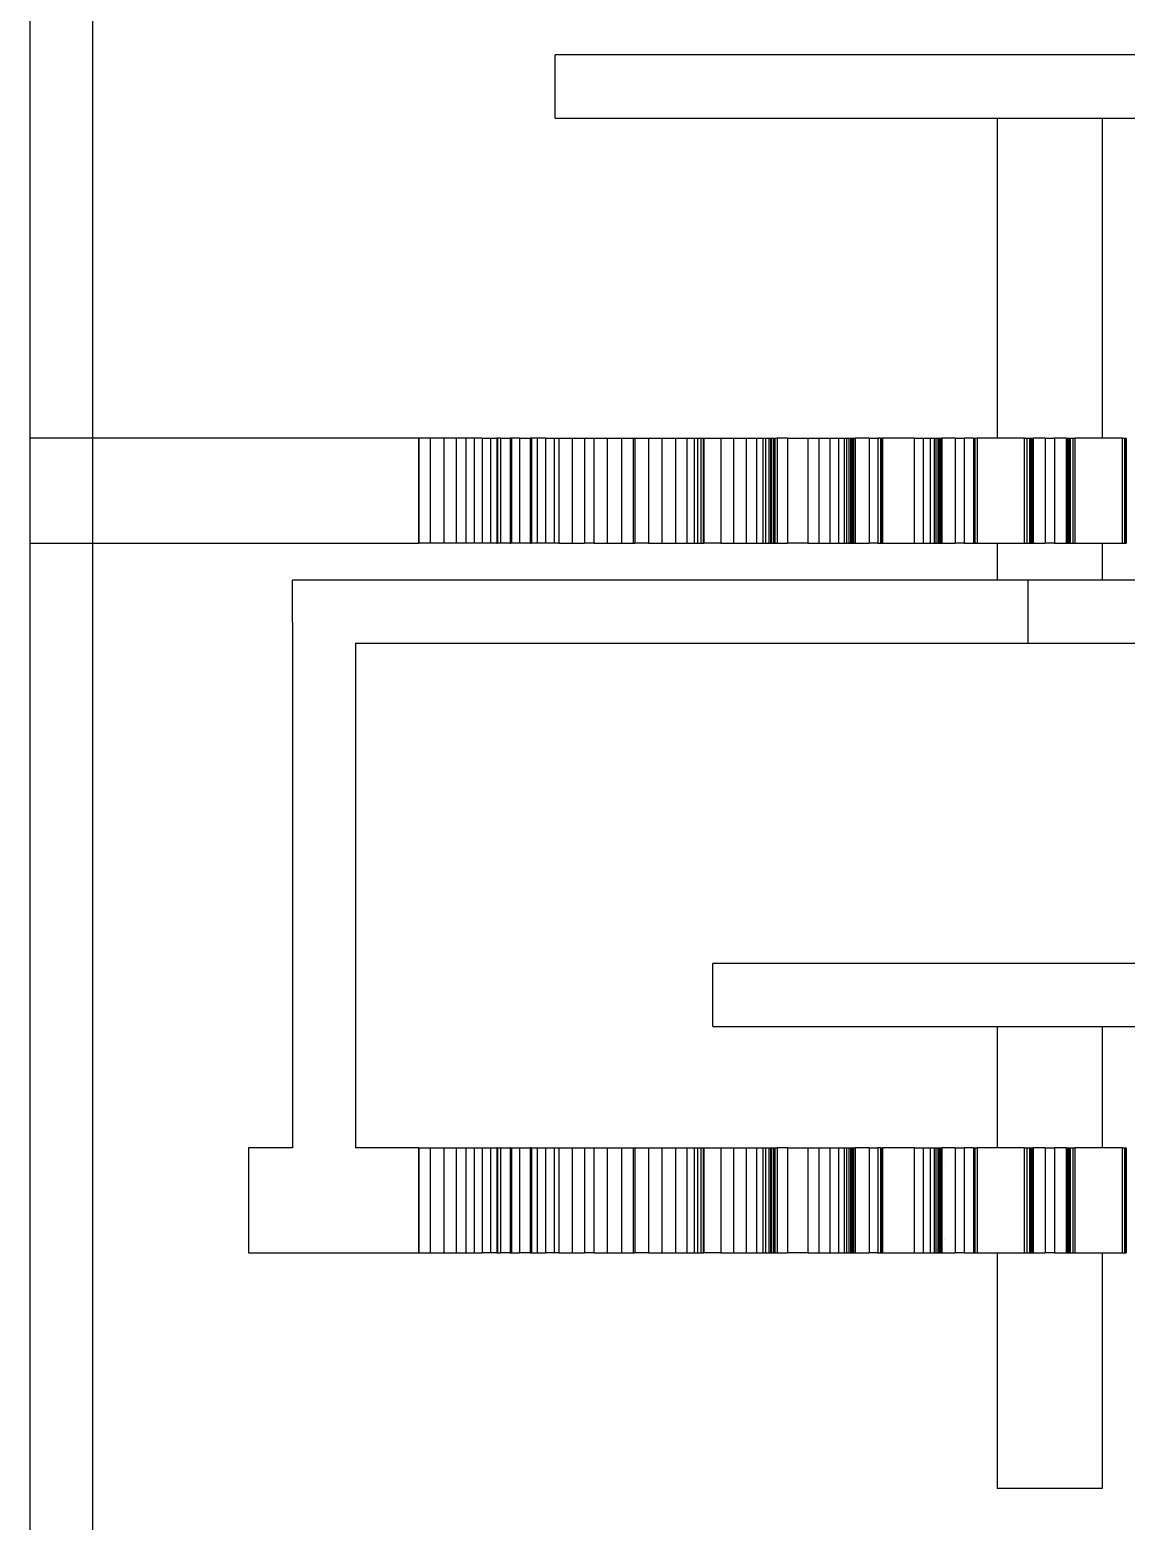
# Model space of a CAD drawing. Extents: x -3282 to 4846, y -1718 to 1845.
# Drawn here: x 3659.2 to 3763.6, y 842.1 to 984.1 of the extents above; entities that cross this region are included whole.
import ezdxf

# ---------------------------------------------------------------- set-up
doc = ezdxf.new("R2010")
doc.units = 0
doc.layers.get('0').update_dxf_attribs({"linetype": 'CONTINUOUS'})

msp = doc.modelspace()

# ---------------------------------------------------------------- linework, layer by layer
at = {"color": 1}
for p, q in [((3659.242788, 1007.596389), (3659.242788, 757.596389)), ((3659.242788, 1007.596389), (3659.242788, 757.596389)), ((3665.242788, 757.596389), (3665.242788, 1007.596389)), ((3709.242788, 975.661723), (3709.242788, 981.661723)), ((3824.242788, 981.661723), (3709.242788, 981.661723)), ((3709.242788, 975.661723), (3709.242788, 981.661723)), ((3709.242788, 975.661723), (3959.242788, 975.661723)), ((3751.300501, 975.661723), (3751.300501, 945.189722)), ((3761.300501, 975.661723), (3761.300501, 945.189722)), ((3659.242788, 945.189722), (3659.242788, 935.189722)), ((3696.242608, 945.189722), (3659.242788, 945.189722)), ((3696.242608, 945.189722), (3696.242608, 935.189722)), ((3696.24787, 945.189722), (3696.243923, 945.189722)), ((3697.348955, 945.189722), (3696.24787, 945.189722)), ((3696.24787, 945.189722), (3696.24787, 935.189722)), ((3698.626124, 945.189722), (3697.348955, 945.189722)), ((3697.348955, 945.189722), (3697.348955, 935.189722)), ((3699.825635, 945.189722), (3698.626124, 945.189722)), ((3698.626124, 945.189722), (3698.626124, 935.189722)), ((3700.747678, 945.189722), (3699.825635, 945.189722)), ((3699.825635, 945.189722), (3699.825635, 935.189722)), ((3701.538768, 945.189722), (3700.747676, 945.189722)), ((3700.747678, 945.189722), (3700.747678, 935.189722)), ((3702.283377, 945.189722), (3701.538768, 945.189722)), ((3701.538768, 945.189722), (3701.538768, 935.189722)), ((3702.283377, 945.189722), (3702.283377, 935.189722)), ((3702.283378, 945.189722), (3703.065824, 945.189722)), ((3703.08027, 945.189722), (3703.065551, 945.189722)), ((3703.065824, 945.189722), (3703.065824, 935.189722)), ((3703.08027, 945.189722), (3703.08501, 945.189722)), ((3703.08501, 945.189722), (3703.08501, 935.189722)), ((3703.08501, 945.189722), (3703.689914, 945.189722)), ((3703.734, 945.189722), (3703.689914, 945.189722)), ((3703.689914, 945.189722), (3703.689914, 935.189722)), ((3703.734, 945.189722), (3703.748665, 945.189722)), ((3703.734, 945.189722), (3703.734, 935.189722)), ((3703.748665, 945.189722), (3703.748665, 935.189722)), ((3704.023174, 945.189722), (3703.748665, 945.189722)), ((3704.023174, 945.189722), (3704.023174, 935.189722)), ((3704.023176, 945.189722), (3704.950318, 945.189722)), ((3705.023556, 945.189722), (3704.950318, 945.189722)), ((3704.950318, 945.189722), (3704.950318, 935.189722)), ((3705.023556, 945.189722), (3705.053554, 945.189722)), ((3705.023556, 945.189722), (3705.023556, 935.189722)), ((3705.053554, 945.189722), (3705.053554, 935.189722)), ((3705.077155, 945.189722), (3705.053554, 945.189722)), ((3705.847597, 945.189722), (3705.077155, 945.189722)), ((3705.077155, 945.189722), (3705.077155, 935.189722)), ((3705.847597, 945.189722), (3705.847597, 935.189722)), ((3705.847598, 945.189722), (3706.840622, 945.189722)), ((3706.942654, 945.189722), (3706.840622, 945.189722)), ((3706.840622, 945.189722), (3706.840622, 935.189722)), ((3706.942654, 945.189722), (3706.993322, 945.189722)), ((3706.942654, 945.189722), (3706.942654, 935.189722)), ((3706.993322, 945.189722), (3706.993322, 935.189722)), ((3707.525964, 945.189722), (3706.993322, 945.189722)), ((3708.297549, 945.189722), (3707.525964, 945.189722)), ((3707.525964, 945.189722), (3707.525964, 935.189722)), ((3708.297549, 945.189722), (3708.297549, 935.189722)), ((3708.29755, 945.189722), (3709.129159, 945.189722)), ((3709.129159, 945.189722), (3709.129159, 935.189722)), ((3709.129159, 945.189722), (3709.588624, 945.189722)), ((3709.588624, 945.189722), (3709.588624, 935.189722)), ((3709.588624, 945.189722), (3710.837717, 945.189722)), ((3710.837717, 945.189722), (3710.837717, 935.189722)), ((3710.837717, 945.189722), (3712.009745, 945.189722)), ((3712.009745, 945.189722), (3712.009745, 935.189722)), ((3712.009745, 945.189722), (3712.908592, 945.189722)), ((3712.908592, 945.189722), (3712.908592, 935.189722)), ((3712.908592, 945.189722), (3714.191394, 945.189722)), ((3714.191394, 945.189722), (3714.191394, 935.189722)), ((3714.191394, 945.189722), (3715.546024, 945.189722)), ((3715.546024, 945.189722), (3715.546024, 935.189722)), ((3715.546024, 945.189722), (3716.668772, 945.189722)), ((3716.668772, 945.189722), (3716.668772, 935.189722)), ((3716.668772, 945.189722), (3716.826049, 945.189722)), ((3716.826049, 945.189722), (3716.826049, 935.189722)), ((3716.826049, 945.189722), (3718.124996, 945.189722)), ((3718.124996, 945.189722), (3718.124996, 935.189722)), ((3718.124996, 945.189722), (3719.385442, 945.189722)), ((3719.385442, 945.189722), (3719.385442, 935.189722)), ((3719.385442, 945.189722), (3720.698085, 945.189722)), ((3720.698085, 945.189722), (3720.698085, 935.189722)), ((3720.698085, 945.189722), (3721.769007, 945.189722)), ((3721.769007, 945.189722), (3721.769007, 935.189722)), ((3721.769007, 945.189722), (3722.471939, 945.189722)), ((3722.471939, 945.189722), (3722.471939, 935.189722)), ((3722.471939, 945.189722), (3722.762106, 945.189722)), ((3722.762106, 945.189722), (3722.762106, 935.189722)), ((3722.762106, 945.189722), (3723.10026, 945.189722)), ((3723.10026, 945.189722), (3723.10026, 935.189722)), ((3723.10026, 945.189722), (3723.108453, 945.189722)), ((3723.108453, 945.189722), (3723.108453, 935.189722)), ((3723.108453, 945.189722), (3723.306667, 945.189722)), ((3723.306667, 945.189722), (3723.306667, 935.189722)), ((3723.306667, 945.189722), (3723.367576, 945.189722)), ((3723.367576, 945.189722), (3723.367576, 935.189722)), ((3723.367576, 945.189722), (3725.009852, 945.189722)), ((3725.009852, 945.189722), (3725.009852, 935.189722)), ((3725.009852, 945.189722), (3726.192854, 945.189722)), ((3726.192854, 945.189722), (3726.192854, 935.189722)), ((3726.192854, 945.189722), (3727.406143, 945.189722)), ((3727.406143, 945.189722), (3727.406143, 935.189722)), ((3727.406143, 945.189722), (3728.378434, 945.189722)), ((3728.378434, 945.189722), (3728.378434, 935.189722)), ((3728.378434, 945.189722), (3729.005607, 945.189722)), ((3729.005608, 945.189722), (3729.005608, 935.189722)), ((3729.005608, 945.189722), (3729.26115, 945.189722)), ((3729.26115, 945.189722), (3729.26115, 935.189722)), ((3729.26115, 945.189722), (3729.556026, 945.189722)), ((3729.556026, 945.189722), (3729.556026, 935.189722)), ((3729.556026, 945.189722), (3729.563125, 945.189722)), ((3729.563125, 945.189722), (3729.563125, 935.189722)), ((3729.563125, 945.189722), (3729.734103, 945.189722)), ((3729.734103, 945.189722), (3729.734103, 935.189722)), ((3729.734103, 945.189722), (3729.788922, 945.189722)), ((3729.788922, 945.189722), (3729.788922, 935.189722)), ((3729.788922, 945.189722), (3729.963883, 945.189722)), ((3729.963883, 945.189722), (3729.963883, 935.189722)), ((3729.963883, 945.189722), (3730.08489, 945.189722)), ((3730.08489, 945.189722), (3730.08489, 935.189722)), ((3730.08489, 945.189722), (3730.141309, 945.189722)), ((3730.141304, 945.189722), (3730.141304, 935.189722)), ((3730.141304, 945.189722), (3730.358444, 945.189722)), ((3730.358444, 945.189722), (3730.358444, 935.189722)), ((3731.34843, 945.189722), (3730.358444, 945.189722)), ((3731.34843, 945.189722), (3731.34843, 935.189722)), ((3731.34843, 945.189722), (3733.26226, 945.189722)), ((3733.26226, 945.189722), (3733.26226, 935.189722)), ((3733.26226, 945.189722), (3734.316115, 945.189722)), ((3734.316115, 945.189722), (3734.316115, 935.189722)), ((3734.316115, 945.189722), (3735.377022, 945.189722)), ((3735.377022, 945.189722), (3735.377022, 935.189722)), ((3735.377022, 945.189722), (3736.20819, 945.189722)), ((3736.20819, 945.189722), (3736.20819, 935.189722)), ((3736.20819, 945.189722), (3736.732194, 945.189722)), ((3736.732194, 945.189722), (3736.732194, 935.189722)), ((3736.732194, 945.189722), (3736.941944, 945.189722)), ((3736.941944, 945.189722), (3736.941944, 935.189722)), ((3736.941944, 945.189722), (3737.180653, 945.189722)), ((3737.180653, 945.189722), (3737.180653, 935.189722)), ((3737.180653, 945.189722), (3737.186348, 945.189722)), ((3737.186348, 945.189722), (3737.186348, 935.189722)), ((3737.186348, 945.189722), (3737.322618, 945.189722)), ((3737.322618, 945.189722), (3737.322618, 935.189722)), ((3737.322618, 945.189722), (3737.365907, 945.189722)), ((3737.365907, 945.189722), (3737.365907, 935.189722)), ((3737.365907, 945.189722), (3737.502419, 945.189722)), ((3737.502419, 945.189722), (3737.502419, 935.189722)), ((3737.502419, 945.189722), (3737.594851, 945.189722)), ((3737.594851, 945.189722), (3737.594851, 935.189722)), ((3737.594851, 945.189722), (3737.637072, 945.189722)), ((3737.637069, 945.189722), (3737.637069, 935.189722)), ((3737.637069, 945.189722), (3737.792753, 945.189722)), ((3737.792753, 945.189722), (3737.792753, 935.189722)), ((3739.112377, 945.189722), (3737.792753, 945.189722)), ((3739.112377, 945.189722), (3739.112377, 935.189722)), ((3739.112377, 945.189722), (3739.934851, 945.189722)), ((3739.934851, 945.189722), (3739.934851, 935.189722)), ((3740.176209, 945.189722), (3739.934851, 945.189722)), ((3740.176209, 945.189722), (3740.176209, 935.189722)), ((3740.176209, 945.189722), (3740.258568, 945.189722)), ((3740.258568, 945.189722), (3740.258568, 935.189722)), ((3740.258568, 945.189722), (3740.381801, 945.189722)), ((3743.439668, 945.189722), (3740.381801, 945.189722)), ((3740.381801, 945.189722), (3740.381801, 935.189722)), ((3743.439668, 945.189722), (3744.262359, 945.189722)), ((3743.439668, 935.189722), (3743.439668, 945.189722)), ((3744.262359, 945.189722), (3744.262359, 935.189722)), ((3744.262359, 945.189722), (3744.916076, 945.189722)), ((3744.916076, 945.189722), (3744.916076, 935.189722)), ((3744.916076, 945.189722), (3745.314009, 945.189722)), ((3745.314009, 945.189722), (3745.314009, 935.189722)), ((3745.314009, 945.189722), (3745.4688, 945.189722)), ((3745.4688, 945.189722), (3745.4688, 935.189722)), ((3745.4688, 945.189722), (3745.64091, 945.189722)), ((3745.64091, 945.189722), (3745.64091, 935.189722)), ((3745.64091, 945.189722), (3745.644951, 945.189722)), ((3745.644951, 945.189722), (3745.644951, 935.189722)), ((3745.644951, 945.189722), (3745.740558, 945.189722)), ((3745.740558, 945.189722), (3745.740558, 935.189722)), ((3745.740558, 945.189722), (3745.770425, 945.189722)), ((3745.770425, 945.189722), (3745.770425, 935.189722)), ((3745.770425, 945.189722), (3745.862521, 945.189722)), ((3745.862521, 945.189722), (3745.862521, 935.189722)), ((3745.862521, 945.189722), (3745.92234, 945.189722)), ((3745.92234, 945.189722), (3745.92234, 935.189722)), ((3745.92234, 945.189722), (3745.948517, 945.189722)), ((3745.948515, 945.189722), (3745.948515, 935.189722)), ((3745.948515, 945.189722), (3746.035941, 945.189722)), ((3746.035941, 945.189722), (3746.035941, 935.189722)), ((3747.284337, 945.189722), (3746.035941, 945.189722)), ((3747.284337, 945.189722), (3747.284337, 935.189722)), ((3747.284337, 945.189722), (3748.164972, 945.189722)), ((3748.164972, 945.189722), (3748.164972, 935.189722)), ((3749.028976, 945.189722), (3748.164972, 945.189722)), ((3749.028976, 945.189722), (3749.028976, 935.189722)), ((3749.028976, 945.189722), (3749.031783, 945.189722)), ((3749.031783, 945.189722), (3749.031783, 935.189722)), ((3749.031783, 945.189722), (3749.041799, 945.189722)), ((3749.041799, 945.189722), (3749.041799, 935.189722)), ((3749.041799, 945.189722), (3749.046208, 945.189722)), ((3749.046208, 945.189722), (3749.046208, 935.189722)), ((3749.046208, 945.189722), (3749.078929, 945.189722)), ((3749.078928, 945.189722), (3749.078928, 935.189722)), ((3749.078928, 945.189722), (3749.178814, 945.189722)), ((3749.178814, 945.189722), (3749.178814, 935.189722)), ((3749.178814, 945.189722), (3749.382166, 945.189722)), ((3753.9079, 945.189722), (3749.382166, 945.189722)), ((3749.382166, 945.189722), (3749.382166, 935.189722)), ((3753.9079, 945.189722), (3754.121516, 945.189722)), ((3753.9079, 935.189722), (3753.9079, 945.189722)), ((3754.121516, 945.189722), (3754.121516, 935.189722)), ((3754.121516, 945.189722), (3754.375986, 945.189722)), ((3754.375986, 945.189722), (3754.375986, 935.189722)), ((3754.375986, 945.189722), (3754.469053, 945.189722)), ((3754.469053, 945.189722), (3754.469053, 935.189722)), ((3754.469053, 945.189722), (3754.567042, 945.189722)), ((3754.567042, 945.189722), (3754.567042, 935.189722)), ((3754.567042, 945.189722), (3754.569253, 945.189722)), ((3754.569253, 945.189722), (3754.569253, 935.189722)), ((3754.569253, 945.189722), (3754.620018, 945.189722)), ((3754.620018, 945.189722), (3754.620018, 935.189722)), ((3754.620018, 945.189722), (3754.635158, 945.189722)), ((3754.635158, 945.189722), (3754.635158, 935.189722)), ((3754.635158, 945.189722), (3754.678814, 945.189722)), ((3754.678814, 945.189722), (3754.678814, 935.189722)), ((3754.678814, 945.189722), (3754.703403, 945.189722)), ((3754.703403, 945.189722), (3754.703403, 935.189722)), ((3754.703403, 945.189722), (3754.712394, 945.189722)), ((3754.712393, 945.189722), (3754.712393, 935.189722)), ((3754.712393, 945.189722), (3754.727738, 945.189722)), ((3754.727738, 945.189722), (3754.727738, 935.189722)), ((3755.850347, 945.189722), (3754.727738, 945.189722)), ((3755.850347, 945.189722), (3755.850347, 935.189722)), ((3755.850347, 945.189722), (3756.750656, 945.189722)), ((3756.750656, 945.189722), (3756.750656, 935.189722)), ((3757.873264, 945.189722), (3756.750656, 945.189722)), ((3757.873264, 945.189722), (3757.873264, 935.189722)), ((3757.873264, 945.189722), (3757.888609, 945.189722)), ((3757.888609, 945.189722), (3757.888609, 935.189722)), ((3757.888609, 945.189722), (3757.901252, 945.189722)), ((3757.901252, 945.189722), (3757.901252, 935.189722)), ((3757.901252, 945.189722), (3757.937072, 945.189722)), ((3757.937072, 945.189722), (3757.937072, 935.189722)), ((3757.937072, 945.189722), (3757.938893, 945.189722)), ((3757.938893, 945.189722), (3757.938893, 935.189722)), ((3757.938893, 945.189722), (3757.980985, 945.189722)), ((3757.980985, 945.189722), (3757.980985, 935.189722)), ((3757.980985, 945.189722), (3758.003455, 945.189722)), ((3758.003455, 945.189722), (3758.003455, 935.189722)), ((3758.003455, 945.189722), (3758.031749, 945.189722)), ((3758.031749, 945.189722), (3758.031749, 935.189722)), ((3758.031749, 945.189722), (3758.089904, 945.189722)), ((3758.089904, 945.189722), (3758.089904, 935.189722)), ((3758.089904, 945.189722), (3758.1097, 945.189722)), ((3758.1097, 945.189722), (3758.1097, 935.189722)), ((3758.1097, 945.189722), (3758.225017, 945.189722)), ((3758.225016, 945.189722), (3758.225016, 935.189722)), ((3758.225016, 945.189722), (3758.479486, 945.189722)), ((3758.479486, 945.189722), (3758.479486, 935.189722)), ((3758.479486, 945.189722), (3758.693103, 945.189722)), ((3763.218836, 945.189722), (3758.693103, 945.189722)), ((3758.693103, 945.189722), (3758.693103, 935.189722)), ((3763.218836, 945.189722), (3763.422189, 945.189722)), ((3763.218836, 935.189722), (3763.218836, 945.189722)), ((3763.422189, 945.189722), (3763.422189, 935.189722)), ((3763.422189, 945.189722), (3763.522074, 945.189722)), ((3763.522074, 945.189722), (3763.522074, 935.189722)), ((3763.522074, 945.189722), (3763.549349, 945.189722)), ((3763.549349, 945.189722), (3763.549349, 935.189722)), ((3763.549349, 945.189722), (3763.568934, 945.189722)), ((3763.568934, 945.189722), (3763.568934, 935.189722)), ((3659.242788, 935.189722), (3696.242608, 935.189722)), ((3696.243923, 935.189722), (3696.24787, 935.189722)), ((3697.348955, 935.189722), (3696.24787, 935.189722)), ((3698.626124, 935.189722), (3697.348955, 935.189722)), ((3699.825635, 935.189722), (3698.626124, 935.189722)), ((3700.747678, 935.189722), (3699.825635, 935.189722)), ((3701.538768, 935.189722), (3700.747676, 935.189722)), ((3702.283377, 935.189722), (3701.538768, 935.189722)), ((3703.065824, 935.189722), (3702.283378, 935.189722)), ((3703.065551, 935.189722), (3703.08027, 935.189722)), ((3703.08501, 935.189722), (3703.08027, 935.189722)), ((3703.689914, 935.189722), (3703.08501, 935.189722)), ((3703.689914, 935.189722), (3703.734, 935.189722)), ((3703.748665, 935.189722), (3703.734, 935.189722)), ((3704.023174, 935.189722), (3703.748665, 935.189722)), ((3704.950318, 935.189722), (3704.023176, 935.189722)), ((3704.950318, 935.189722), (3705.023556, 935.189722)), ((3705.053554, 935.189722), (3705.023556, 935.189722)), ((3705.077155, 935.189722), (3705.053554, 935.189722)), ((3705.847597, 935.189722), (3705.077155, 935.189722)), ((3706.840622, 935.189722), (3705.847598, 935.189722)), ((3706.840622, 935.189722), (3706.942654, 935.189722)), ((3706.993322, 935.189722), (3706.942654, 935.189722)), ((3707.525964, 935.189722), (3706.993322, 935.189722)), ((3708.297549, 935.189722), (3707.525964, 935.189722)), ((3709.129159, 935.189722), (3708.29755, 935.189722)), ((3709.588624, 935.189722), (3709.129159, 935.189722)), ((3709.588624, 935.189722), (3710.837717, 935.189722)), ((3710.837717, 935.189722), (3712.009745, 935.189722)), ((3712.908592, 935.189722), (3712.009745, 935.189722)), ((3712.908592, 935.189722), (3714.191394, 935.189722)), ((3714.191394, 935.189722), (3715.546024, 935.189722)), ((3715.546024, 935.189722), (3716.668772, 935.189722)), ((3716.668772, 935.189722), (3716.826049, 935.189722)), ((3718.124996, 935.189722), (3716.826049, 935.189722)), ((3718.124996, 935.189722), (3719.385442, 935.189722)), ((3719.385442, 935.189722), (3720.698085, 935.189722)), ((3720.698085, 935.189722), (3721.769007, 935.189722)), ((3721.769007, 935.189722), (3722.471939, 935.189722)), ((3722.471939, 935.189722), (3722.762106, 935.189722)), ((3722.762106, 935.189722), (3723.10026, 935.189722)), ((3723.10026, 935.189722), (3723.108453, 935.189722)), ((3723.108453, 935.189722), (3723.306667, 935.189722)), ((3723.306667, 935.189722), (3723.367576, 935.189722)), ((3725.009852, 935.189722), (3723.367576, 935.189722)), ((3725.009852, 935.189722), (3726.192854, 935.189722)), ((3726.192854, 935.189722), (3727.406143, 935.189722)), ((3727.406143, 935.189722), (3728.378434, 935.189722)), ((3728.378434, 935.189722), (3729.005607, 935.189722)), ((3729.005608, 935.189722), (3729.26115, 935.189722)), ((3729.26115, 935.189722), (3729.556026, 935.189722)), ((3729.556026, 935.189722), (3729.563125, 935.189722)), ((3729.563125, 935.189722), (3729.734103, 935.189722)), ((3729.734103, 935.189722), (3729.788922, 935.189722)), ((3729.788922, 935.189722), (3729.963883, 935.189722)), ((3729.963883, 935.189722), (3730.08489, 935.189722)), ((3730.08489, 935.189722), (3730.141309, 935.189722)), ((3730.141304, 935.189722), (3730.358444, 935.189722)), ((3730.358444, 935.189722), (3731.34843, 935.189722)), ((3733.26226, 935.189722), (3731.34843, 935.189722)), ((3733.26226, 935.189722), (3734.316115, 935.189722)), ((3734.316115, 935.189722), (3735.377022, 935.189722)), ((3735.377022, 935.189722), (3736.20819, 935.189722)), ((3736.20819, 935.189722), (3736.732194, 935.189722)), ((3736.732194, 935.189722), (3736.941944, 935.189722)), ((3736.941944, 935.189722), (3737.180653, 935.189722)), ((3737.180653, 935.189722), (3737.186348, 935.189722)), ((3737.186348, 935.189722), (3737.322618, 935.189722)), ((3737.322618, 935.189722), (3737.365907, 935.189722)), ((3737.365907, 935.189722), (3737.502419, 935.189722)), ((3737.502419, 935.189722), (3737.594851, 935.189722)), ((3737.594851, 935.189722), (3737.637072, 935.189722)), ((3737.637069, 935.189722), (3737.792753, 935.189722)), ((3737.792753, 935.189722), (3739.112377, 935.189722)), ((3739.934851, 935.189722), (3739.112377, 935.189722)), ((3739.934851, 935.189722), (3740.176209, 935.189722)), ((3740.176209, 935.189722), (3740.258568, 935.189722)), ((3740.258568, 935.189722), (3740.381801, 935.189722)), ((3740.381801, 935.189722), (3743.439668, 935.189722)), ((3743.439668, 935.189722), (3744.262359, 935.189722)), ((3744.262359, 935.189722), (3744.916076, 935.189722)), ((3744.916076, 935.189722), (3745.314009, 935.189722)), ((3745.314009, 935.189722), (3745.4688, 935.189722)), ((3745.4688, 935.189722), (3745.64091, 935.189722)), ((3745.64091, 935.189722), (3745.644951, 935.189722)), ((3745.644951, 935.189722), (3745.740558, 935.189722)), ((3745.740558, 935.189722), (3745.770425, 935.189722)), ((3745.770425, 935.189722), (3745.862521, 935.189722)), ((3745.862521, 935.189722), (3745.92234, 935.189722)), ((3745.92234, 935.189722), (3745.948517, 935.189722)), ((3745.948515, 935.189722), (3746.035941, 935.189722)), ((3746.035941, 935.189722), (3747.284337, 935.189722)), ((3748.164972, 935.189722), (3747.284337, 935.189722)), ((3748.164972, 935.189722), (3749.028976, 935.189722)), ((3749.028976, 935.189722), (3749.031783, 935.189722)), ((3749.031783, 935.189722), (3749.041799, 935.189722)), ((3749.041799, 935.189722), (3749.046208, 935.189722)), ((3749.046208, 935.189722), (3749.078929, 935.189722)), ((3749.078928, 935.189722), (3749.178814, 935.189722)), ((3749.178814, 935.189722), (3749.382166, 935.189722)), ((3749.382166, 935.189722), (3753.9079, 935.189722)), ((3751.300501, 935.189722), (3751.300501, 931.661723)), ((3753.9079, 935.189722), (3754.121516, 935.189722)), ((3754.121516, 935.189722), (3754.375986, 935.189722)), ((3754.375986, 935.189722), (3754.469053, 935.189722)), ((3754.469053, 935.189722), (3754.567042, 935.189722)), ((3754.567042, 935.189722), (3754.569253, 935.189722)), ((3754.569253, 935.189722), (3754.620018, 935.189722)), ((3754.620018, 935.189722), (3754.635158, 935.189722)), ((3754.635158, 935.189722), (3754.678814, 935.189722)), ((3754.678814, 935.189722), (3754.703403, 935.189722)), ((3754.703403, 935.189722), (3754.712394, 935.189722)), ((3754.712393, 935.189722), (3754.727738, 935.189722)), ((3754.727738, 935.189722), (3755.850347, 935.189722)), ((3756.750656, 935.189722), (3755.850347, 935.189722)), ((3756.750656, 935.189722), (3757.873264, 935.189722)), ((3757.873264, 935.189722), (3757.888609, 935.189722)), ((3757.888609, 935.189722), (3757.901252, 935.189722)), ((3757.901252, 935.189722), (3757.937072, 935.189722)), ((3757.937072, 935.189722), (3757.938893, 935.189722)), ((3757.938893, 935.189722), (3757.980985, 935.189722)), ((3757.980985, 935.189722), (3758.003455, 935.189722)), ((3758.003455, 935.189722), (3758.031749, 935.189722)), ((3758.031749, 935.189722), (3758.089904, 935.189722)), ((3758.089904, 935.189722), (3758.1097, 935.189722)), ((3758.1097, 935.189722), (3758.225017, 935.189722)), ((3758.225016, 935.189722), (3758.479486, 935.189722)), ((3758.479486, 935.189722), (3758.693103, 935.189722)), ((3758.693103, 935.189722), (3763.218836, 935.189722)), ((3761.300501, 935.189722), (3761.300501, 931.661723)), ((3763.218836, 935.189722), (3763.422189, 935.189722)), ((3763.422189, 935.189722), (3763.522074, 935.189722)), ((3763.522074, 935.189722), (3763.549349, 935.189722)), ((3763.549349, 935.189722), (3763.568934, 935.189722)), ((3684.242788, 927.63854), (3684.242788, 931.661723)), ((3754.242788, 931.661723), (3684.242788, 931.661723)), ((3684.242788, 927.63854), (3684.242788, 931.661723)), ((3829.242788, 931.661723), (3754.242788, 931.661723)), ((3754.242788, 925.661723), (3754.242788, 931.661723)), ((3684.242788, 927.63854), (3684.242788, 877.63854)), ((3684.242788, 927.63854), (3684.242788, 877.63854)), ((3690.242788, 925.661723), (3754.242788, 925.661723)), ((3690.242788, 925.661723), (3690.242788, 877.63854)), ((3754.242788, 925.661723), (3829.242788, 925.661723)), ((3724.242788, 889.189722), (3724.242788, 895.189722)), ((3829.242788, 895.189722), (3724.242788, 895.189722)), ((3724.242788, 889.189722), (3724.242788, 895.189722)), ((3724.242788, 889.189722), (3944.242788, 889.189722)), ((3751.300501, 889.189722), (3751.300501, 877.63854)), ((3761.300501, 889.189722), (3761.300501, 877.63854)), ((3680.04671, 877.63854), (3680.04671, 867.63854)), ((3684.242788, 877.63854), (3680.04671, 877.63854)), ((3696.242608, 877.63854), (3690.242788, 877.63854)), ((3696.24787, 877.63854), (3696.242608, 877.63854)), ((3696.242608, 877.63854), (3696.242608, 867.63854)), ((3696.24787, 877.63854), (3697.348955, 877.63854)), ((3696.24787, 877.63854), (3696.24787, 867.63854)), ((3697.348955, 877.63854), (3698.626124, 877.63854)), ((3697.348955, 877.63854), (3697.348955, 867.63854)), ((3698.626124, 877.63854), (3699.825635, 877.63854)), ((3698.626124, 877.63854), (3698.626124, 867.63854)), ((3699.825635, 877.63854), (3700.747678, 877.63854)), ((3699.825635, 877.63854), (3699.825635, 867.63854)), ((3700.747676, 877.63854), (3701.538768, 877.63854)), ((3700.747676, 877.63854), (3700.747676, 867.63854)), ((3701.538768, 877.63854), (3702.283377, 877.63854)), ((3701.538768, 877.63854), (3701.538768, 867.63854)), ((3702.283378, 877.63854), (3703.065824, 877.63854)), ((3702.283378, 877.63854), (3702.283378, 867.63854)), ((3703.08027, 877.63854), (3703.065551, 877.63854)), ((3703.065824, 877.63854), (3703.065824, 867.63854)), ((3703.08027, 877.63854), (3703.08501, 877.63854)), ((3703.08501, 877.63854), (3703.08501, 867.63854)), ((3703.08501, 877.63854), (3703.689914, 877.63854)), ((3703.734, 877.63854), (3703.689914, 877.63854)), ((3703.689914, 877.63854), (3703.689914, 867.63854)), ((3703.734, 877.63854), (3703.748665, 877.63854)), ((3703.734, 877.63854), (3703.734, 867.63854)), ((3703.748665, 877.63854), (3703.748665, 867.63854)), ((3703.748665, 877.63854), (3704.023174, 877.63854)), ((3704.023176, 877.63854), (3704.950318, 877.63854)), ((3704.023176, 877.63854), (3704.023176, 867.63854)), ((3705.023556, 877.63854), (3704.950318, 877.63854)), ((3704.950318, 877.63854), (3704.950318, 867.63854)), ((3705.023556, 877.63854), (3705.053554, 877.63854)), ((3705.023556, 877.63854), (3705.023556, 867.63854)), ((3705.053554, 877.63854), (3705.053554, 867.63854)), ((3705.053554, 877.63854), (3705.077155, 877.63854)), ((3705.077155, 877.63854), (3705.847597, 877.63854)), ((3705.077155, 877.63854), (3705.077155, 867.63854)), ((3705.847598, 877.63854), (3706.840622, 877.63854)), ((3705.847598, 877.63854), (3705.847598, 867.63854)), ((3706.942654, 877.63854), (3706.840622, 877.63854)), ((3706.840622, 877.63854), (3706.840622, 867.63854)), ((3706.942654, 877.63854), (3706.944341, 877.63854)), ((3706.942654, 877.63854), (3706.993322, 877.63854)), ((3706.942654, 877.63854), (3706.942654, 867.63854)), ((3706.993322, 877.63854), (3706.993322, 867.63854)), ((3706.993322, 877.63854), (3707.525964, 877.63854)), ((3707.525964, 877.63854), (3708.297549, 877.63854)), ((3707.525964, 877.63854), (3707.525964, 867.63854)), ((3708.29755, 877.63854), (3709.129159, 877.63854)), ((3708.29755, 877.63854), (3708.29755, 867.63854)), ((3709.129159, 877.63854), (3709.588624, 877.63854)), ((3709.129159, 877.63854), (3709.129159, 867.63854)), ((3709.588624, 877.63854), (3710.837717, 877.63854)), ((3709.588624, 877.63854), (3709.588624, 867.63854)), ((3710.837717, 877.63854), (3712.009745, 877.63854)), ((3710.837717, 877.63854), (3710.837717, 867.63854)), ((3712.009745, 877.63854), (3712.908592, 877.63854)), ((3712.009745, 877.63854), (3712.009745, 867.63854)), ((3712.908592, 877.63854), (3714.191394, 877.63854)), ((3712.908592, 877.63854), (3712.908592, 867.63854)), ((3714.191394, 877.63854), (3715.546024, 877.63854)), ((3714.191394, 877.63854), (3714.191394, 867.63854)), ((3715.546024, 877.63854), (3716.668772, 877.63854)), ((3715.546024, 877.63854), (3715.546024, 867.63854)), ((3716.668772, 877.63854), (3716.826049, 877.63854)), ((3716.668772, 877.63854), (3716.668772, 867.63854)), ((3716.826049, 877.63854), (3718.124996, 877.63854)), ((3716.826049, 877.63854), (3716.826049, 867.63854)), ((3718.124996, 877.63854), (3719.385442, 877.63854)), ((3718.124996, 877.63854), (3718.124996, 867.63854)), ((3719.385442, 877.63854), (3720.698085, 877.63854)), ((3719.385442, 877.63854), (3719.385442, 867.63854)), ((3720.698085, 877.63854), (3721.769007, 877.63854)), ((3720.698085, 877.63854), (3720.698085, 867.63854)), ((3721.769007, 877.63854), (3722.471939, 877.63854)), ((3721.769007, 877.63854), (3721.769007, 867.63854)), ((3722.471939, 877.63854), (3722.762106, 877.63854)), ((3722.471939, 877.63854), (3722.471939, 867.63854)), ((3722.762106, 877.63854), (3723.10026, 877.63854)), ((3722.762106, 877.63854), (3722.762106, 867.63854)), ((3723.10026, 877.63854), (3723.108453, 877.63854)), ((3723.10026, 877.63854), (3723.10026, 867.63854)), ((3723.108453, 877.63854), (3723.306667, 877.63854)), ((3723.108453, 877.63854), (3723.108453, 867.63854)), ((3723.306667, 877.63854), (3723.367576, 877.63854)), ((3723.306667, 877.63854), (3723.306667, 867.63854)), ((3723.367576, 877.63854), (3725.009852, 877.63854)), ((3723.367576, 877.63854), (3723.367576, 867.63854)), ((3725.009852, 877.63854), (3726.192854, 877.63854)), ((3725.009852, 877.63854), (3725.009852, 867.63854)), ((3726.192854, 877.63854), (3727.406143, 877.63854)), ((3726.192854, 877.63854), (3726.192854, 867.63854)), ((3727.406143, 877.63854), (3728.378434, 877.63854)), ((3727.406143, 877.63854), (3727.406143, 867.63854)), ((3728.378434, 877.63854), (3729.005607, 877.63854)), ((3728.378434, 877.63854), (3728.378434, 867.63854)), ((3729.005608, 877.63854), (3729.26115, 877.63854)), ((3729.005608, 877.63854), (3729.005608, 867.63854)), ((3729.26115, 877.63854), (3729.556026, 877.63854)), ((3729.26115, 877.63854), (3729.26115, 867.63854)), ((3729.556026, 877.63854), (3729.563125, 877.63854)), ((3729.556026, 877.63854), (3729.556026, 867.63854)), ((3729.563125, 877.63854), (3729.734103, 877.63854)), ((3729.563125, 877.63854), (3729.563125, 867.63854)), ((3729.734103, 877.63854), (3729.788922, 877.63854)), ((3729.734103, 877.63854), (3729.734103, 867.63854)), ((3729.788922, 877.63854), (3729.963883, 877.63854)), ((3729.788922, 877.63854), (3729.788922, 867.63854)), ((3729.963883, 877.63854), (3730.08489, 877.63854)), ((3729.963883, 877.63854), (3729.963883, 867.63854)), ((3730.08489, 877.63854), (3730.141309, 877.63854)), ((3730.08489, 877.63854), (3730.08489, 867.63854)), ((3730.141304, 877.63854), (3730.358444, 877.63854)), ((3730.141304, 877.63854), (3730.141304, 867.63854)), ((3731.34843, 877.63854), (3730.358444, 877.63854)), ((3730.358444, 877.63854), (3730.358444, 867.63854)), ((3731.34843, 877.63854), (3733.26226, 877.63854)), ((3731.34843, 877.63854), (3731.34843, 867.63854)), ((3733.26226, 877.63854), (3734.316115, 877.63854)), ((3733.26226, 877.63854), (3733.26226, 867.63854)), ((3734.316115, 877.63854), (3735.377022, 877.63854)), ((3734.316115, 877.63854), (3734.316115, 867.63854)), ((3735.377022, 877.63854), (3736.20819, 877.63854)), ((3735.377022, 877.63854), (3735.377022, 867.63854)), ((3736.20819, 877.63854), (3736.732194, 877.63854)), ((3736.20819, 877.63854), (3736.20819, 867.63854)), ((3736.732194, 877.63854), (3736.941944, 877.63854)), ((3736.732194, 877.63854), (3736.732194, 867.63854)), ((3736.941944, 877.63854), (3737.180653, 877.63854)), ((3736.941944, 877.63854), (3736.941944, 867.63854)), ((3737.180653, 877.63854), (3737.186348, 877.63854)), ((3737.180653, 877.63854), (3737.180653, 867.63854)), ((3737.186348, 877.63854), (3737.322618, 877.63854)), ((3737.186348, 877.63854), (3737.186348, 867.63854)), ((3737.322618, 877.63854), (3737.365907, 877.63854)), ((3737.322618, 877.63854), (3737.322618, 867.63854)), ((3737.365907, 877.63854), (3737.502419, 877.63854)), ((3737.365907, 877.63854), (3737.365907, 867.63854)), ((3737.502419, 877.63854), (3737.594851, 877.63854)), ((3737.502419, 877.63854), (3737.502419, 867.63854)), ((3737.594851, 877.63854), (3737.637072, 877.63854)), ((3737.594851, 877.63854), (3737.594851, 867.63854)), ((3737.637069, 877.63854), (3737.792753, 877.63854)), ((3737.637069, 877.63854), (3737.637069, 867.63854)), ((3739.112377, 877.63854), (3737.792753, 877.63854)), ((3737.792753, 877.63854), (3737.792753, 867.63854)), ((3739.112377, 877.63854), (3739.934851, 877.63854)), ((3739.112377, 877.63854), (3739.112377, 867.63854)), ((3740.176209, 877.63854), (3739.934851, 877.63854)), ((3739.934851, 877.63854), (3739.934851, 867.63854)), ((3740.176209, 877.63854), (3740.258568, 877.63854)), ((3740.176209, 877.63854), (3740.176209, 867.63854)), ((3740.258568, 877.63854), (3740.381801, 877.63854)), ((3740.260062, 877.63854), (3740.258568, 877.63854)), ((3740.258568, 877.63854), (3740.258568, 867.63854)), ((3740.381801, 877.63854), (3740.381801, 867.63854)), ((3743.439668, 877.63854), (3740.381801, 877.63854)), ((3743.439668, 877.63854), (3744.262359, 877.63854)), ((3743.439668, 867.63854), (3743.439668, 877.63854)), ((3744.262359, 877.63854), (3744.916076, 877.63854)), ((3744.262359, 877.63854), (3744.262359, 867.63854)), ((3744.916076, 877.63854), (3745.314009, 877.63854)), ((3744.916076, 877.63854), (3744.916076, 867.63854)), ((3745.314009, 877.63854), (3745.4688, 877.63854)), ((3745.314009, 877.63854), (3745.314009, 867.63854)), ((3745.4688, 877.63854), (3745.64091, 877.63854)), ((3745.4688, 877.63854), (3745.4688, 867.63854)), ((3745.64091, 877.63854), (3745.644951, 877.63854)), ((3745.64091, 877.63854), (3745.64091, 867.63854)), ((3745.644951, 877.63854), (3745.740558, 877.63854)), ((3745.644951, 877.63854), (3745.644951, 867.63854)), ((3745.740558, 877.63854), (3745.770425, 877.63854)), ((3745.740558, 877.63854), (3745.740558, 867.63854)), ((3745.770425, 877.63854), (3745.862521, 877.63854)), ((3745.770425, 877.63854), (3745.770425, 867.63854)), ((3745.862521, 877.63854), (3745.92234, 877.63854)), ((3745.862521, 877.63854), (3745.862521, 867.63854)), ((3745.92234, 877.63854), (3745.948517, 877.63854)), ((3745.92234, 877.63854), (3745.92234, 867.63854)), ((3745.948515, 877.63854), (3746.035941, 877.63854)), ((3745.948515, 877.63854), (3745.948515, 867.63854)), ((3747.284337, 877.63854), (3746.035941, 877.63854)), ((3746.035941, 877.63854), (3746.035941, 867.63854)), ((3747.284337, 877.63854), (3748.164972, 877.63854)), ((3747.284337, 877.63854), (3747.284337, 867.63854)), ((3749.028976, 877.63854), (3748.164972, 877.63854)), ((3748.164972, 877.63854), (3748.164972, 867.63854)), ((3749.028079, 877.63854), (3749.028079, 867.63854)), ((3749.028976, 877.63854), (3749.031783, 877.63854)), ((3749.028976, 877.63854), (3749.028976, 867.63854)), ((3749.031783, 877.63854), (3749.041799, 877.63854)), ((3749.031783, 877.63854), (3749.031783, 867.63854)), ((3749.041799, 877.63854), (3749.046208, 877.63854)), ((3749.041799, 877.63854), (3749.041799, 867.63854)), ((3749.046208, 877.63854), (3749.078929, 877.63854)), ((3749.046208, 877.63854), (3749.046208, 867.63854)), ((3749.078928, 877.63854), (3749.178814, 877.63854)), ((3749.078928, 877.63854), (3749.078928, 867.63854)), ((3749.178814, 877.63854), (3749.382166, 877.63854)), ((3749.178814, 877.63854), (3749.178814, 867.63854)), ((3749.382166, 877.63854), (3749.382166, 867.63854)), ((3753.9079, 877.63854), (3749.382166, 877.63854)), ((3753.9079, 877.63854), (3754.121516, 877.63854)), ((3753.9079, 867.63854), (3753.9079, 877.63854)), ((3754.121516, 877.63854), (3754.375986, 877.63854)), ((3754.121516, 877.63854), (3754.121516, 867.63854)), ((3754.375986, 877.63854), (3754.469053, 877.63854)), ((3754.375986, 877.63854), (3754.375986, 867.63854)), ((3754.469053, 877.63854), (3754.567042, 877.63854)), ((3754.469053, 877.63854), (3754.469053, 867.63854)), ((3754.567042, 877.63854), (3754.569253, 877.63854)), ((3754.567042, 877.63854), (3754.567042, 867.63854)), ((3754.569253, 877.63854), (3754.620018, 877.63854)), ((3754.569253, 877.63854), (3754.569253, 867.63854)), ((3754.620018, 877.63854), (3754.635158, 877.63854)), ((3754.620018, 877.63854), (3754.620018, 867.63854)), ((3754.635158, 877.63854), (3754.678814, 877.63854)), ((3754.635158, 877.63854), (3754.635158, 867.63854)), ((3754.678814, 877.63854), (3754.703403, 877.63854)), ((3754.678814, 877.63854), (3754.678814, 867.63854)), ((3754.703403, 877.63854), (3754.712394, 877.63854)), ((3754.703403, 877.63854), (3754.703403, 867.63854)), ((3754.712393, 877.63854), (3754.727738, 877.63854)), ((3754.712393, 877.63854), (3754.712393, 867.63854)), ((3755.850347, 877.63854), (3754.727738, 877.63854)), ((3754.727738, 877.63854), (3754.727738, 867.63854)), ((3755.850347, 877.63854), (3756.750656, 877.63854)), ((3755.850347, 877.63854), (3755.850347, 867.63854)), ((3757.873264, 877.63854), (3756.750656, 877.63854)), ((3756.750656, 877.63854), (3756.750656, 867.63854)), ((3757.873264, 877.63854), (3757.888609, 877.63854)), ((3757.873264, 877.63854), (3757.873264, 867.63854)), ((3757.888609, 877.63854), (3757.901252, 877.63854)), ((3757.888609, 877.63854), (3757.888609, 867.63854)), ((3757.901252, 877.63854), (3757.937072, 877.63854)), ((3757.901252, 877.63854), (3757.901252, 867.63854)), ((3757.937072, 877.63854), (3757.938893, 877.63854)), ((3757.937072, 877.63854), (3757.937072, 867.63854)), ((3757.938893, 877.63854), (3757.980985, 877.63854)), ((3757.938893, 877.63854), (3757.938893, 867.63854)), ((3757.980985, 877.63854), (3758.003455, 877.63854)), ((3757.980985, 877.63854), (3757.980985, 867.63854)), ((3758.003455, 877.63854), (3758.031749, 877.63854)), ((3758.003455, 877.63854), (3758.003455, 867.63854)), ((3758.031749, 877.63854), (3758.089904, 877.63854)), ((3758.031749, 877.63854), (3758.031749, 867.63854)), ((3758.089904, 877.63854), (3758.1097, 877.63854)), ((3758.089904, 877.63854), (3758.089904, 867.63854)), ((3758.1097, 877.63854), (3758.225017, 877.63854)), ((3758.1097, 877.63854), (3758.1097, 867.63854)), ((3758.225016, 877.63854), (3758.479486, 877.63854)), ((3758.225016, 877.63854), (3758.225016, 867.63854)), ((3758.479486, 877.63854), (3758.693103, 877.63854)), ((3758.479486, 877.63854), (3758.479486, 867.63854)), ((3758.693103, 877.63854), (3758.693103, 867.63854)), ((3763.218836, 877.63854), (3758.693103, 877.63854)), ((3763.218836, 877.63854), (3763.422189, 877.63854)), ((3763.218836, 867.63854), (3763.218836, 877.63854)), ((3763.422189, 877.63854), (3763.522074, 877.63854)), ((3763.422189, 877.63854), (3763.422189, 867.63854)), ((3763.522074, 877.63854), (3763.549349, 877.63854)), ((3763.522074, 877.63854), (3763.522074, 867.63854)), ((3763.549349, 877.63854), (3763.568934, 877.63854)), ((3763.549349, 877.63854), (3763.549349, 867.63854)), ((3763.568934, 877.63854), (3763.568934, 867.63854)), ((3746.252524, 876.33854), (3746.251418, 876.33854)), ((3754.620018, 876.63854), (3754.621532, 876.63854)), ((3754.704572, 876.33854), (3754.703403, 876.33854)), ((3754.712393, 876.63854), (3754.713928, 876.63854)), ((3757.873264, 876.63854), (3757.874799, 876.63854)), ((3757.888609, 876.63854), (3757.889874, 876.63854)), ((3757.890253, 876.33854), (3757.888609, 876.33854)), ((3746.252524, 868.93854), (3746.251418, 868.93854)), ((3757.938657, 868.93854), (3757.937072, 868.93854)), ((3680.04671, 867.63854), (3696.242608, 867.63854)), ((3696.242608, 867.63854), (3696.24787, 867.63854)), ((3696.24787, 867.63854), (3697.348955, 867.63854)), ((3697.348955, 867.63854), (3698.626124, 867.63854)), ((3698.626124, 867.63854), (3699.825635, 867.63854)), ((3699.825635, 867.63854), (3700.747678, 867.63854)), ((3700.747676, 867.63854), (3701.538768, 867.63854)), ((3701.538768, 867.63854), (3702.283377, 867.63854)), ((3703.065824, 867.63854), (3702.283378, 867.63854)), ((3703.065551, 867.63854), (3703.08027, 867.63854)), ((3703.08501, 867.63854), (3703.08027, 867.63854)), ((3703.689914, 867.63854), (3703.08501, 867.63854)), ((3703.689914, 867.63854), (3703.734, 867.63854)), ((3703.748665, 867.63854), (3703.734, 867.63854)), ((3703.748665, 867.63854), (3704.023174, 867.63854)), ((3704.950318, 867.63854), (3704.023176, 867.63854)), ((3704.950318, 867.63854), (3705.023556, 867.63854)), ((3705.053554, 867.63854), (3705.023556, 867.63854)), ((3705.053554, 867.63854), (3705.077155, 867.63854)), ((3705.077155, 867.63854), (3705.847597, 867.63854)), ((3706.840622, 867.63854), (3705.847598, 867.63854)), ((3706.840622, 867.63854), (3706.942654, 867.63854)), ((3706.942654, 867.63854), (3706.944341, 867.63854)), ((3706.993322, 867.63854), (3706.942654, 867.63854)), ((3706.993322, 867.63854), (3707.525964, 867.63854)), ((3707.525964, 867.63854), (3708.297549, 867.63854)), ((3709.129159, 867.63854), (3708.29755, 867.63854)), ((3709.588624, 867.63854), (3709.129159, 867.63854)), ((3709.588624, 867.63854), (3710.837717, 867.63854)), ((3710.837717, 867.63854), (3712.009745, 867.63854)), ((3712.908592, 867.63854), (3712.009745, 867.63854)), ((3712.908592, 867.63854), (3714.191394, 867.63854)), ((3714.191394, 867.63854), (3715.546024, 867.63854)), ((3715.546024, 867.63854), (3716.668772, 867.63854)), ((3716.668772, 867.63854), (3716.826049, 867.63854)), ((3718.124996, 867.63854), (3716.826049, 867.63854)), ((3718.124996, 867.63854), (3719.385442, 867.63854)), ((3719.385442, 867.63854), (3720.698085, 867.63854)), ((3720.698085, 867.63854), (3721.769007, 867.63854)), ((3721.769007, 867.63854), (3722.471939, 867.63854)), ((3722.471939, 867.63854), (3722.762106, 867.63854)), ((3722.762106, 867.63854), (3723.10026, 867.63854)), ((3723.10026, 867.63854), (3723.108453, 867.63854)), ((3723.108453, 867.63854), (3723.306667, 867.63854)), ((3723.306667, 867.63854), (3723.367576, 867.63854)), ((3725.009852, 867.63854), (3723.367576, 867.63854)), ((3725.009852, 867.63854), (3726.192854, 867.63854)), ((3726.192854, 867.63854), (3727.406143, 867.63854)), ((3727.406143, 867.63854), (3728.378434, 867.63854)), ((3728.378434, 867.63854), (3729.005607, 867.63854)), ((3729.005608, 867.63854), (3729.26115, 867.63854)), ((3729.26115, 867.63854), (3729.556026, 867.63854)), ((3729.556026, 867.63854), (3729.563125, 867.63854)), ((3729.563125, 867.63854), (3729.734103, 867.63854)), ((3729.734103, 867.63854), (3729.788922, 867.63854)), ((3729.788922, 867.63854), (3729.963883, 867.63854)), ((3729.963883, 867.63854), (3730.08489, 867.63854)), ((3730.08489, 867.63854), (3730.141309, 867.63854)), ((3730.141304, 867.63854), (3730.358444, 867.63854)), ((3730.358444, 867.63854), (3731.34843, 867.63854)), ((3733.26226, 867.63854), (3731.34843, 867.63854)), ((3733.26226, 867.63854), (3734.316115, 867.63854)), ((3734.316115, 867.63854), (3735.377022, 867.63854)), ((3735.377022, 867.63854), (3736.20819, 867.63854)), ((3736.20819, 867.63854), (3736.732194, 867.63854)), ((3736.732194, 867.63854), (3736.941944, 867.63854)), ((3736.941944, 867.63854), (3737.180653, 867.63854)), ((3737.180653, 867.63854), (3737.186348, 867.63854)), ((3737.186348, 867.63854), (3737.322618, 867.63854)), ((3737.322618, 867.63854), (3737.365907, 867.63854)), ((3737.365907, 867.63854), (3737.502419, 867.63854)), ((3737.502419, 867.63854), (3737.594851, 867.63854)), ((3737.594851, 867.63854), (3737.637072, 867.63854)), ((3737.637069, 867.63854), (3737.792753, 867.63854)), ((3737.792753, 867.63854), (3739.112377, 867.63854)), ((3739.934851, 867.63854), (3739.112377, 867.63854)), ((3739.934851, 867.63854), (3740.176209, 867.63854)), ((3740.176209, 867.63854), (3740.258568, 867.63854)), ((3740.258568, 867.63854), (3740.381801, 867.63854)), ((3740.381801, 867.63854), (3743.439668, 867.63854)), ((3743.439668, 867.63854), (3744.262359, 867.63854)), ((3744.262359, 867.63854), (3744.916076, 867.63854)), ((3744.916076, 867.63854), (3745.314009, 867.63854)), ((3745.314009, 867.63854), (3745.4688, 867.63854)), ((3745.4688, 867.63854), (3745.64091, 867.63854)), ((3745.64091, 867.63854), (3745.644951, 867.63854)), ((3745.644951, 867.63854), (3745.740558, 867.63854)), ((3745.740558, 867.63854), (3745.770425, 867.63854)), ((3745.770425, 867.63854), (3745.862521, 867.63854)), ((3745.862521, 867.63854), (3745.92234, 867.63854)), ((3745.92234, 867.63854), (3745.948517, 867.63854)), ((3745.948515, 867.63854), (3746.035941, 867.63854)), ((3746.035941, 867.63854), (3747.284337, 867.63854)), ((3748.164972, 867.63854), (3747.284337, 867.63854)), ((3748.164972, 867.63854), (3749.028976, 867.63854)), ((3749.028976, 867.63854), (3749.031783, 867.63854)), ((3749.031783, 867.63854), (3749.041799, 867.63854)), ((3749.041799, 867.63854), (3749.046208, 867.63854)), ((3749.046208, 867.63854), (3749.078929, 867.63854)), ((3749.078928, 867.63854), (3749.178814, 867.63854)), ((3749.178814, 867.63854), (3749.382166, 867.63854)), ((3749.382166, 867.63854), (3753.9079, 867.63854)), ((3751.300501, 867.63854), (3751.300501, 845.189722)), ((3753.9079, 867.63854), (3754.121516, 867.63854)), ((3754.121516, 867.63854), (3754.375986, 867.63854)), ((3754.375986, 867.63854), (3754.469053, 867.63854)), ((3754.469053, 867.63854), (3754.567042, 867.63854)), ((3754.567042, 867.63854), (3754.569253, 867.63854)), ((3754.569253, 867.63854), (3754.620018, 867.63854)), ((3754.620018, 867.63854), (3754.635158, 867.63854)), ((3754.635158, 867.63854), (3754.678814, 867.63854)), ((3754.678814, 867.63854), (3754.703403, 867.63854)), ((3754.703403, 867.63854), (3754.712394, 867.63854)), ((3754.712393, 867.63854), (3754.727738, 867.63854)), ((3754.727738, 867.63854), (3755.850347, 867.63854)), ((3756.750656, 867.63854), (3755.850347, 867.63854)), ((3756.750656, 867.63854), (3757.873264, 867.63854)), ((3757.873264, 867.63854), (3757.888609, 867.63854)), ((3757.888609, 867.63854), (3757.901252, 867.63854)), ((3757.901252, 867.63854), (3757.937072, 867.63854)), ((3757.938711, 868.63854), (3757.937072, 868.63854)), ((3757.937072, 867.63854), (3757.938893, 867.63854)), ((3757.938893, 867.63854), (3757.980985, 867.63854)), ((3757.980985, 867.63854), (3758.003455, 867.63854)), ((3758.003455, 867.63854), (3758.031749, 867.63854)), ((3758.031749, 867.63854), (3758.089904, 867.63854)), ((3758.089904, 867.63854), (3758.1097, 867.63854)), ((3758.1097, 867.63854), (3758.225017, 867.63854)), ((3758.225016, 867.63854), (3758.479486, 867.63854)), ((3758.479486, 867.63854), (3758.693103, 867.63854)), ((3758.693103, 867.63854), (3763.218836, 867.63854)), ((3761.300501, 867.63854), (3761.300501, 845.189722)), ((3763.218836, 867.63854), (3763.422189, 867.63854)), ((3763.422189, 867.63854), (3763.522074, 867.63854)), ((3763.522074, 867.63854), (3763.549349, 867.63854)), ((3763.549349, 867.63854), (3763.568934, 867.63854)), ((3753.800501, 845.189722), (3751.300501, 845.189722)), ((3761.300501, 845.189722), (3753.800501, 845.189722))]:
    msp.add_line(p, q, dxfattribs=at)

doc.saveas('drawing.dxf')
